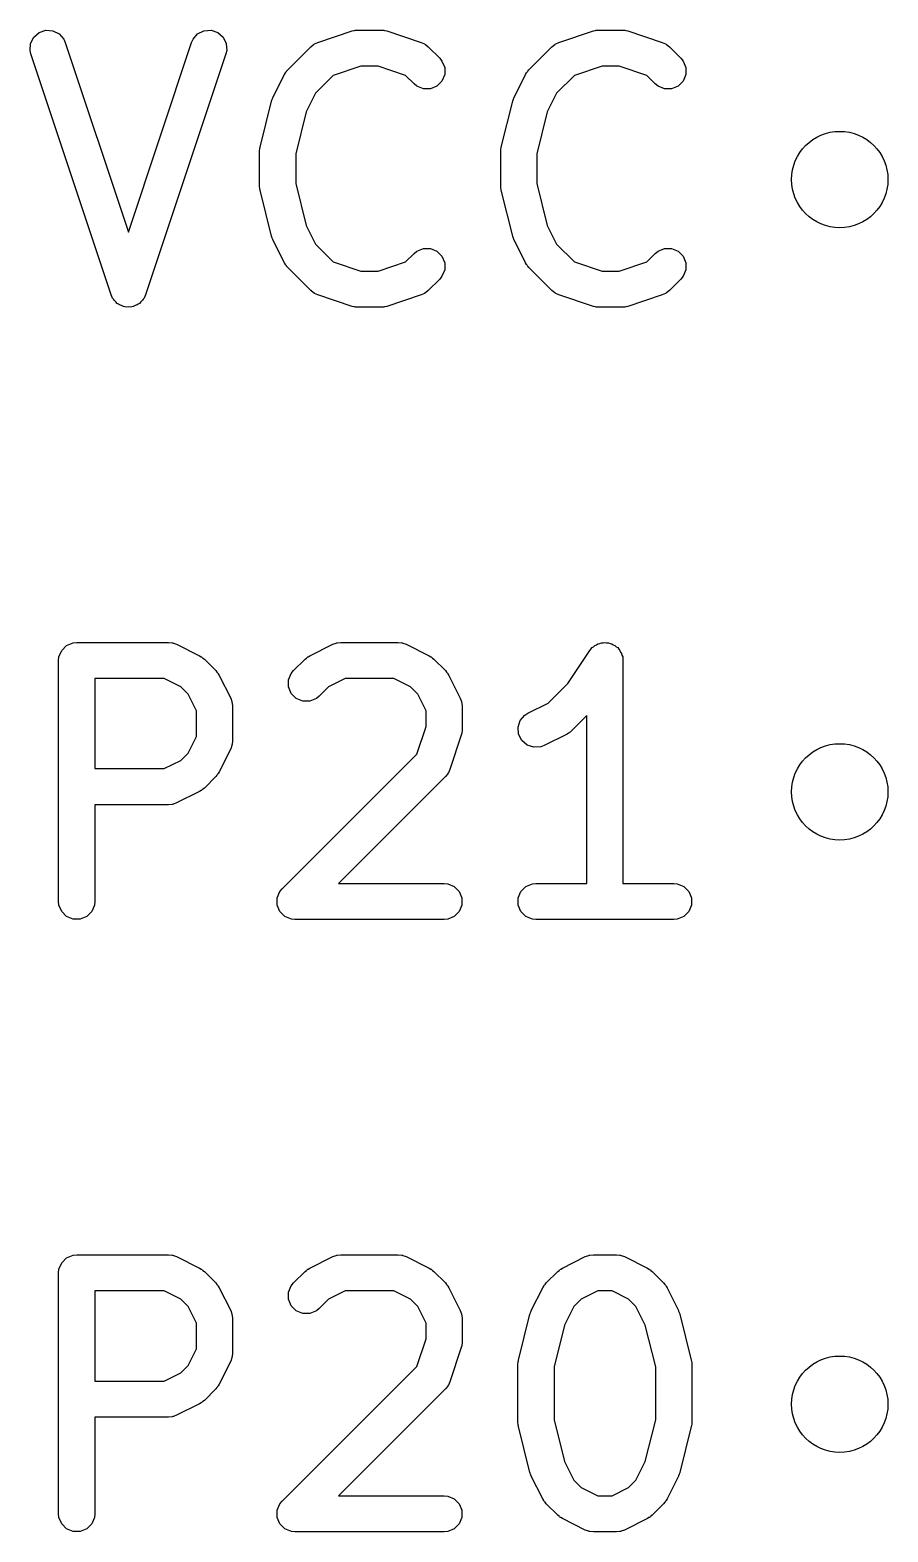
# Model space of a CAD drawing. Extents: x 2.61 to 8.6, y -5.69 to -1.89.
# Drawn here: x 7.9773 to 8.1173, y -2.7371 to -2.4918 of the extents above; entities that cross this region are included whole.
import ezdxf

# ---------------------------------------------------------------- set-up
doc = ezdxf.new("R2010")
doc.units = 0
doc.header["$MEASUREMENT"] = 0
doc.layers.add('BLACK', color=7, linetype='CONTINUOUS')

msp = doc.modelspace()

# ---------------------------------------------------------------- linework, layer by layer
at = {"layer": 'BLACK', "linetype": 'CONTINUOUS'}
for p, q in [((7.97872, -2.49222), (7.97981, -2.49186)), ((7.97981, -2.49186), (7.98096, -2.49194)), ((7.98096, -2.49194), (7.98199, -2.49246)), ((8.00462, -2.49246), (8.00565, -2.49194)), ((8.00565, -2.49194), (8.0068, -2.49186)), ((8.0068, -2.49186), (8.00789, -2.49222)), ((8.02424, -2.49386), (8.02987, -2.49199)), ((8.02987, -2.49199), (8.03015, -2.49192)), ((8.03015, -2.49192), (8.03023, -2.49189)), ((8.03023, -2.49189), (8.03033, -2.49188)), ((8.03033, -2.49188), (8.03043, -2.49186)), ((8.03043, -2.49186), (8.03051, -2.49187)), ((8.03051, -2.49187), (8.0308, -2.49184)), ((8.0308, -2.49184), (8.03455, -2.49184)), ((8.03455, -2.49184), (8.03484, -2.49187)), ((8.03484, -2.49187), (8.03492, -2.49186)), ((8.03492, -2.49186), (8.03502, -2.49188)), ((8.03502, -2.49188), (8.03513, -2.49189)), ((8.03513, -2.49189), (8.0352, -2.49192)), ((8.0352, -2.49192), (8.03549, -2.49199)), ((8.03549, -2.49199), (8.04111, -2.49386)), ((8.06361, -2.49386), (8.06924, -2.49199)), ((8.06924, -2.49199), (8.06952, -2.49192)), ((8.06952, -2.49192), (8.0696, -2.49189)), ((8.0696, -2.49189), (8.0697, -2.49188)), ((8.0697, -2.49188), (8.0698, -2.49186)), ((8.0698, -2.49186), (8.06988, -2.49187)), ((8.06988, -2.49187), (8.07017, -2.49184)), ((8.07017, -2.49184), (8.07392, -2.49184)), ((8.07392, -2.49184), (8.07421, -2.49187)), ((8.07421, -2.49187), (8.07429, -2.49186)), ((8.07429, -2.49186), (8.07439, -2.49188)), ((8.07439, -2.49188), (8.0745, -2.49189)), ((8.0745, -2.49189), (8.07457, -2.49192)), ((8.07457, -2.49192), (8.07486, -2.49199)), ((8.07486, -2.49199), (8.08048, -2.49386)), ((7.97725, -2.49516), (7.97734, -2.49401)), ((7.97734, -2.49401), (7.97785, -2.49298)), ((7.97785, -2.49298), (7.97872, -2.49222)), ((7.98199, -2.49246), (7.98275, -2.49333)), ((7.98275, -2.49333), (7.98298, -2.49386)), ((7.98298, -2.49386), (7.99331, -2.52482)), ((7.99331, -2.52482), (8.00363, -2.49386)), ((8.00363, -2.49386), (8.00387, -2.49333)), ((8.00387, -2.49333), (8.00462, -2.49246)), ((8.00789, -2.49222), (8.00876, -2.49298)), ((8.00876, -2.49298), (8.00928, -2.49401)), ((8.00928, -2.49401), (8.00936, -2.49516)), ((8.02309, -2.49458), (8.02354, -2.49421)), ((8.02354, -2.49421), (8.02364, -2.49417)), ((8.02364, -2.49417), (8.02372, -2.4941)), ((8.02372, -2.4941), (8.02424, -2.49386)), ((8.04111, -2.49386), (8.04164, -2.4941)), ((8.04164, -2.4941), (8.04172, -2.49417)), ((8.04172, -2.49417), (8.04182, -2.49421)), ((8.04182, -2.49421), (8.04226, -2.49458)), ((8.06246, -2.49458), (8.06291, -2.49421)), ((8.06291, -2.49421), (8.06301, -2.49417)), ((8.06301, -2.49417), (8.06309, -2.4941)), ((8.06309, -2.4941), (8.06361, -2.49386)), ((8.08048, -2.49386), (8.08101, -2.4941)), ((8.08101, -2.4941), (8.08109, -2.49417)), ((8.08109, -2.49417), (8.08119, -2.49421)), ((8.08119, -2.49421), (8.08163, -2.49458)), ((7.97738, -2.49572), (7.97725, -2.49516)), ((7.99051, -2.53509), (7.97738, -2.49572)), ((8.00923, -2.49572), (7.99611, -2.53509)), ((8.00936, -2.49516), (8.00923, -2.49572)), ((8.01934, -2.49833), (8.02309, -2.49458)), ((8.04226, -2.49458), (8.04414, -2.49645)), ((8.04414, -2.49645), (8.04451, -2.4969)), ((8.04451, -2.4969), (8.04495, -2.49796)), ((8.05871, -2.49833), (8.06246, -2.49458)), ((8.08163, -2.49458), (8.08351, -2.49645)), ((8.08351, -2.49645), (8.08388, -2.4969)), ((8.08388, -2.4969), (8.08432, -2.49796)), ((8.01691, -2.50284), (8.01879, -2.49909)), ((8.01879, -2.49909), (8.01894, -2.49885)), ((8.01894, -2.49885), (8.01897, -2.49877)), ((8.01897, -2.49877), (8.01904, -2.49869)), ((8.01904, -2.49869), (8.0191, -2.4986)), ((8.0191, -2.4986), (8.01915, -2.49855)), ((8.01915, -2.49855), (8.01934, -2.49833)), ((8.02677, -2.49925), (8.02386, -2.50216)), ((8.03128, -2.49774), (8.02677, -2.49925)), ((8.03407, -2.49774), (8.03128, -2.49774)), ((8.03858, -2.49925), (8.03407, -2.49774)), ((8.03996, -2.50063), (8.03858, -2.49925)), ((8.04495, -2.49912), (8.04451, -2.50018)), ((8.04495, -2.49796), (8.04495, -2.49912)), ((8.05628, -2.50284), (8.05816, -2.49909)), ((8.05816, -2.49909), (8.05831, -2.49885)), ((8.05831, -2.49885), (8.05834, -2.49877)), ((8.05834, -2.49877), (8.05841, -2.49869)), ((8.05841, -2.49869), (8.05847, -2.4986)), ((8.05847, -2.4986), (8.05852, -2.49855)), ((8.05852, -2.49855), (8.05871, -2.49833)), ((8.06614, -2.49925), (8.06323, -2.50216)), ((8.07065, -2.49774), (8.06614, -2.49925)), ((8.07344, -2.49774), (8.07065, -2.49774)), ((8.07795, -2.49925), (8.07344, -2.49774)), ((8.07933, -2.50063), (8.07795, -2.49925)), ((8.08432, -2.49912), (8.08388, -2.50018)), ((8.08432, -2.49796), (8.08432, -2.49912)), ((8.04041, -2.50099), (8.03996, -2.50063)), ((8.04147, -2.50144), (8.04041, -2.50099)), ((8.04263, -2.50144), (8.04147, -2.50144)), ((8.04369, -2.50099), (8.04263, -2.50144)), ((8.04451, -2.50018), (8.04369, -2.50099)), ((8.07978, -2.50099), (8.07933, -2.50063)), ((8.08084, -2.50144), (8.07978, -2.50099)), ((8.082, -2.50144), (8.08084, -2.50144)), ((8.08306, -2.50099), (8.082, -2.50144)), ((8.08388, -2.50018), (8.08306, -2.50099)), ((8.01481, -2.51095), (8.01669, -2.50345)), ((8.01669, -2.50345), (8.0167, -2.50341)), ((8.0167, -2.50341), (8.01671, -2.50338)), ((8.01671, -2.50338), (8.0168, -2.50314)), ((8.0168, -2.50314), (8.01688, -2.5029)), ((8.01688, -2.5029), (8.0169, -2.50289)), ((8.0169, -2.50289), (8.01691, -2.50284)), ((8.02386, -2.50216), (8.02234, -2.50519)), ((8.05418, -2.51095), (8.05606, -2.50345)), ((8.05606, -2.50345), (8.05607, -2.50341)), ((8.05607, -2.50341), (8.05608, -2.50338)), ((8.05608, -2.50338), (8.05617, -2.50314)), ((8.05617, -2.50314), (8.05625, -2.5029)), ((8.05625, -2.5029), (8.05627, -2.50289)), ((8.05627, -2.50289), (8.05628, -2.50284)), ((8.06323, -2.50216), (8.06171, -2.50519)), ((8.02234, -2.50519), (8.02063, -2.51203)), ((8.06171, -2.50519), (8.06, -2.51203)), ((8.01473, -2.51152), (8.01476, -2.5113)), ((8.01474, -2.51156), (8.01473, -2.51152)), ((8.01473, -2.51166), (8.01474, -2.51156)), ((8.01476, -2.5113), (8.01478, -2.51109)), ((8.01478, -2.51109), (8.0148, -2.51105)), ((8.0148, -2.51105), (8.01481, -2.51095)), ((8.0541, -2.51152), (8.05413, -2.5113)), ((8.05411, -2.51156), (8.0541, -2.51152)), ((8.0541, -2.51166), (8.05411, -2.51156)), ((8.05413, -2.5113), (8.05415, -2.51109)), ((8.05415, -2.51109), (8.05417, -2.51105)), ((8.05417, -2.51105), (8.05418, -2.51095)), ((8.01473, -2.51729), (8.01473, -2.51166)), ((8.02063, -2.51203), (8.02063, -2.51692)), ((8.0541, -2.51729), (8.0541, -2.51166)), ((8.06, -2.51203), (8.06, -2.51692)), ((8.01474, -2.51739), (8.01473, -2.51729)), ((8.01473, -2.51743), (8.01474, -2.51739)), ((8.01476, -2.51765), (8.01473, -2.51743)), ((8.01478, -2.51786), (8.01476, -2.51765)), ((8.0148, -2.5179), (8.01478, -2.51786)), ((8.01481, -2.518), (8.0148, -2.5179)), ((8.01669, -2.5255), (8.01481, -2.518)), ((8.02063, -2.51692), (8.02234, -2.52376)), ((8.05411, -2.51739), (8.0541, -2.51729)), ((8.0541, -2.51743), (8.05411, -2.51739)), ((8.05413, -2.51765), (8.0541, -2.51743)), ((8.05415, -2.51786), (8.05413, -2.51765)), ((8.05417, -2.5179), (8.05415, -2.51786)), ((8.05418, -2.518), (8.05417, -2.5179)), ((8.05606, -2.5255), (8.05418, -2.518)), ((8.06, -2.51692), (8.06171, -2.52376)), ((8.02234, -2.52376), (8.02386, -2.52679)), ((8.06171, -2.52376), (8.06323, -2.52679)), ((8.0167, -2.52554), (8.01669, -2.5255)), ((8.01671, -2.52557), (8.0167, -2.52554)), ((8.0168, -2.52581), (8.01671, -2.52557)), ((8.01688, -2.52605), (8.0168, -2.52581)), ((8.0169, -2.52606), (8.01688, -2.52605)), ((8.01691, -2.52611), (8.0169, -2.52606)), ((8.01879, -2.52986), (8.01691, -2.52611)), ((8.05607, -2.52554), (8.05606, -2.5255)), ((8.05608, -2.52557), (8.05607, -2.52554)), ((8.05617, -2.52581), (8.05608, -2.52557)), ((8.05625, -2.52605), (8.05617, -2.52581)), ((8.05627, -2.52606), (8.05625, -2.52605)), ((8.05628, -2.52611), (8.05627, -2.52606)), ((8.05816, -2.52986), (8.05628, -2.52611)), ((8.02386, -2.52679), (8.02677, -2.5297)), ((8.03858, -2.5297), (8.03996, -2.52832)), ((8.03996, -2.52832), (8.04041, -2.52796)), ((8.04041, -2.52796), (8.04147, -2.52751)), ((8.04147, -2.52751), (8.04263, -2.52751)), ((8.04263, -2.52751), (8.04369, -2.52796)), ((8.04369, -2.52796), (8.04451, -2.52877)), ((8.04451, -2.52877), (8.04495, -2.52983)), ((8.06323, -2.52679), (8.06614, -2.5297)), ((8.07795, -2.5297), (8.07933, -2.52832)), ((8.07933, -2.52832), (8.07978, -2.52796)), ((8.07978, -2.52796), (8.08084, -2.52751)), ((8.08084, -2.52751), (8.082, -2.52751)), ((8.082, -2.52751), (8.08306, -2.52796)), ((8.08306, -2.52796), (8.08388, -2.52877)), ((8.08388, -2.52877), (8.08432, -2.52983)), ((8.01894, -2.5301), (8.01879, -2.52986)), ((8.01897, -2.53018), (8.01894, -2.5301)), ((8.01904, -2.53026), (8.01897, -2.53018)), ((8.0191, -2.53035), (8.01904, -2.53026)), ((8.01915, -2.5304), (8.0191, -2.53035)), ((8.01934, -2.53062), (8.01915, -2.5304)), ((8.02309, -2.53437), (8.01934, -2.53062)), ((8.02677, -2.5297), (8.03128, -2.53121)), ((8.03128, -2.53121), (8.03407, -2.53121)), ((8.03407, -2.53121), (8.03858, -2.5297)), ((8.04495, -2.53099), (8.04451, -2.53205)), ((8.04495, -2.52983), (8.04495, -2.53099)), ((8.05831, -2.5301), (8.05816, -2.52986)), ((8.05834, -2.53018), (8.05831, -2.5301)), ((8.05841, -2.53026), (8.05834, -2.53018)), ((8.05847, -2.53035), (8.05841, -2.53026)), ((8.05852, -2.5304), (8.05847, -2.53035)), ((8.05871, -2.53062), (8.05852, -2.5304)), ((8.06246, -2.53437), (8.05871, -2.53062)), ((8.06614, -2.5297), (8.07065, -2.53121)), ((8.07065, -2.53121), (8.07344, -2.53121)), ((8.07344, -2.53121), (8.07795, -2.5297)), ((8.08432, -2.53099), (8.08388, -2.53205)), ((8.08432, -2.52983), (8.08432, -2.53099)), ((8.04414, -2.5325), (8.04226, -2.53437)), ((8.04451, -2.53205), (8.04414, -2.5325)), ((8.08351, -2.5325), (8.08163, -2.53437)), ((8.08388, -2.53205), (8.08351, -2.5325)), ((7.99074, -2.53562), (7.99051, -2.53509)), ((7.99088, -2.53578), (7.99074, -2.53562)), ((7.99097, -2.53597), (7.99088, -2.53578)), ((7.99125, -2.53621), (7.99097, -2.53597)), ((7.99564, -2.53597), (7.99536, -2.53621)), ((7.99573, -2.53578), (7.99564, -2.53597)), ((7.99587, -2.53562), (7.99573, -2.53578)), ((7.99611, -2.53509), (7.99587, -2.53562)), ((8.02354, -2.53474), (8.02309, -2.53437)), ((8.02364, -2.53478), (8.02354, -2.53474)), ((8.02372, -2.53485), (8.02364, -2.53478)), ((8.02424, -2.53509), (8.02372, -2.53485)), ((8.02987, -2.53696), (8.02424, -2.53509)), ((8.04111, -2.53509), (8.03549, -2.53696)), ((8.04164, -2.53485), (8.04111, -2.53509)), ((8.04172, -2.53478), (8.04164, -2.53485)), ((8.04182, -2.53474), (8.04172, -2.53478)), ((8.04226, -2.53437), (8.04182, -2.53474)), ((8.06291, -2.53474), (8.06246, -2.53437)), ((8.06301, -2.53478), (8.06291, -2.53474)), ((8.06309, -2.53485), (8.06301, -2.53478)), ((8.06361, -2.53509), (8.06309, -2.53485)), ((8.06924, -2.53696), (8.06361, -2.53509)), ((8.08048, -2.53509), (8.07486, -2.53696)), ((8.08101, -2.53485), (8.08048, -2.53509)), ((8.08109, -2.53478), (8.08101, -2.53485)), ((8.08119, -2.53474), (8.08109, -2.53478)), ((8.08163, -2.53437), (8.08119, -2.53474)), ((7.9915, -2.53649), (7.99125, -2.53621)), ((7.99169, -2.53659), (7.9915, -2.53649)), ((7.99184, -2.53673), (7.99169, -2.53659)), ((7.9922, -2.53684), (7.99184, -2.53673)), ((7.99253, -2.53701), (7.9922, -2.53684)), ((7.99274, -2.53702), (7.99253, -2.53701)), ((7.99294, -2.53709), (7.99274, -2.53702)), ((7.99331, -2.53706), (7.99294, -2.53709)), ((7.99368, -2.53709), (7.99331, -2.53706)), ((7.99388, -2.53702), (7.99368, -2.53709)), ((7.99409, -2.53701), (7.99388, -2.53702)), ((7.99442, -2.53684), (7.99409, -2.53701)), ((7.99477, -2.53673), (7.99442, -2.53684)), ((7.99493, -2.53659), (7.99477, -2.53673)), ((7.99512, -2.53649), (7.99493, -2.53659)), ((7.99536, -2.53621), (7.99512, -2.53649)), ((8.03015, -2.53703), (8.02987, -2.53696)), ((8.03023, -2.53706), (8.03015, -2.53703)), ((8.03033, -2.53707), (8.03023, -2.53706)), ((8.03043, -2.53709), (8.03033, -2.53707)), ((8.03051, -2.53708), (8.03043, -2.53709)), ((8.0308, -2.53711), (8.03051, -2.53708)), ((8.03455, -2.53711), (8.0308, -2.53711)), ((8.03484, -2.53708), (8.03455, -2.53711)), ((8.03492, -2.53709), (8.03484, -2.53708)), ((8.03502, -2.53707), (8.03492, -2.53709)), ((8.03513, -2.53706), (8.03502, -2.53707)), ((8.0352, -2.53703), (8.03513, -2.53706)), ((8.03549, -2.53696), (8.0352, -2.53703)), ((8.06952, -2.53703), (8.06924, -2.53696)), ((8.0696, -2.53706), (8.06952, -2.53703)), ((8.0697, -2.53707), (8.0696, -2.53706)), ((8.0698, -2.53709), (8.0697, -2.53707)), ((8.06988, -2.53708), (8.0698, -2.53709)), ((8.07017, -2.53711), (8.06988, -2.53708)), ((8.07392, -2.53711), (8.07017, -2.53711)), ((8.07421, -2.53708), (8.07392, -2.53711)), ((8.07429, -2.53709), (8.07421, -2.53708)), ((8.07439, -2.53707), (8.07429, -2.53709)), ((8.0745, -2.53706), (8.07439, -2.53707)), ((8.07457, -2.53703), (8.0745, -2.53706)), ((8.07486, -2.53696), (8.07457, -2.53703)), ((7.98242, -2.59315), (7.98323, -2.59233)), ((7.98323, -2.59233), (7.98429, -2.59189)), ((7.98429, -2.59189), (7.98487, -2.59184)), ((7.98487, -2.59184), (7.99987, -2.59184)), ((7.99987, -2.59184), (8.00044, -2.59189)), ((8.00044, -2.59189), (8.00054, -2.59193)), ((8.00054, -2.59193), (8.00065, -2.59194)), ((8.00065, -2.59194), (8.00119, -2.59215)), ((8.00119, -2.59215), (8.00494, -2.59402)), ((8.02292, -2.59402), (8.02667, -2.59215)), ((8.02667, -2.59215), (8.02721, -2.59194)), ((8.02721, -2.59194), (8.02732, -2.59193)), ((8.02732, -2.59193), (8.02741, -2.59189)), ((8.02741, -2.59189), (8.02799, -2.59184)), ((8.02799, -2.59184), (8.03736, -2.59184)), ((8.03736, -2.59184), (8.03794, -2.59189)), ((8.03794, -2.59189), (8.03804, -2.59193)), ((8.03804, -2.59193), (8.03814, -2.59194)), ((8.03814, -2.59194), (8.03868, -2.59215)), ((8.03868, -2.59215), (8.04243, -2.59402)), ((8.06902, -2.5927), (8.06926, -2.59254)), ((8.06926, -2.59254), (8.06947, -2.59233)), ((8.06947, -2.59233), (8.06974, -2.59222)), ((8.06974, -2.59222), (8.06998, -2.59206)), ((8.06998, -2.59206), (8.07026, -2.59201)), ((8.07026, -2.59201), (8.07053, -2.59189)), ((8.07053, -2.59189), (8.07082, -2.59189)), ((8.07082, -2.59189), (8.07111, -2.59184)), ((8.07111, -2.59184), (8.07139, -2.59189)), ((8.07139, -2.59189), (8.07169, -2.59189)), ((8.07169, -2.59189), (8.07195, -2.592)), ((8.07195, -2.592), (8.07224, -2.59206)), ((8.07224, -2.59206), (8.07248, -2.59222)), ((8.07248, -2.59222), (8.07275, -2.59233)), ((8.07275, -2.59233), (8.07295, -2.59254)), ((8.07295, -2.59254), (8.0732, -2.5927)), ((7.98192, -2.59479), (7.98197, -2.59421)), ((7.98192, -2.63416), (7.98192, -2.59479)), ((7.98197, -2.59421), (7.98242, -2.59315)), ((8.00494, -2.59402), (8.00519, -2.59418)), ((8.00519, -2.59418), (8.00526, -2.59421)), ((8.00526, -2.59421), (8.00534, -2.59428)), ((8.00534, -2.59428), (8.00543, -2.59433)), ((8.00543, -2.59433), (8.00548, -2.59439)), ((8.00548, -2.59439), (8.00571, -2.59458)), ((8.00571, -2.59458), (8.00758, -2.59645)), ((8.02028, -2.59645), (8.02215, -2.59458)), ((8.02215, -2.59458), (8.02238, -2.59439)), ((8.02238, -2.59439), (8.02243, -2.59433)), ((8.02243, -2.59433), (8.02252, -2.59428)), ((8.02252, -2.59428), (8.0226, -2.59421)), ((8.0226, -2.59421), (8.02267, -2.59418)), ((8.02267, -2.59418), (8.02292, -2.59402)), ((8.04243, -2.59402), (8.04268, -2.59418)), ((8.04268, -2.59418), (8.04275, -2.59421)), ((8.04275, -2.59421), (8.04283, -2.59428)), ((8.04283, -2.59428), (8.04292, -2.59433)), ((8.04292, -2.59433), (8.04298, -2.59439)), ((8.04298, -2.59439), (8.0432, -2.59458)), ((8.0432, -2.59458), (8.04508, -2.59645)), ((8.06507, -2.59853), (8.06865, -2.59315)), ((8.06865, -2.59315), (8.06865, -2.59315)), ((8.06865, -2.59315), (8.06865, -2.59315)), ((8.06865, -2.59315), (8.06866, -2.59315)), ((8.06866, -2.59315), (8.06902, -2.5927)), ((8.0732, -2.5927), (8.07336, -2.59294)), ((8.07336, -2.59294), (8.07356, -2.59315)), ((8.07356, -2.59315), (8.07368, -2.59342)), ((8.07368, -2.59342), (8.07384, -2.59366)), ((8.07384, -2.59366), (8.07389, -2.59394)), ((8.07389, -2.59394), (8.07401, -2.59421)), ((8.07401, -2.59421), (8.07406, -2.59478)), ((8.07406, -2.59478), (8.07406, -2.59479)), ((8.07406, -2.59479), (8.07406, -2.59479)), ((8.07406, -2.59479), (8.07406, -2.59479)), ((8.07406, -2.59479), (8.07406, -2.63121)), ((8.00758, -2.59645), (8.00777, -2.59668)), ((8.00777, -2.59668), (8.00783, -2.59673)), ((8.00783, -2.59673), (8.00788, -2.59682)), ((8.00788, -2.59682), (8.00795, -2.5969)), ((8.00795, -2.5969), (8.00798, -2.59697)), ((8.00798, -2.59697), (8.00813, -2.59722)), ((8.00813, -2.59722), (8.01001, -2.60097)), ((8.01947, -2.59796), (8.01991, -2.5969)), ((8.01991, -2.5969), (8.02028, -2.59645)), ((8.04508, -2.59645), (8.04526, -2.59668)), ((8.04526, -2.59668), (8.04532, -2.59673)), ((8.04532, -2.59673), (8.04538, -2.59682)), ((8.04538, -2.59682), (8.04544, -2.5969)), ((8.04544, -2.5969), (8.04547, -2.59697)), ((8.04547, -2.59697), (8.04563, -2.59722)), ((8.04563, -2.59722), (8.0475, -2.60097)), ((7.99917, -2.59774), (7.98782, -2.59774)), ((7.98782, -2.59774), (7.98782, -2.61246)), ((8.00187, -2.59909), (7.99917, -2.59774)), ((8.00307, -2.60029), (8.00187, -2.59909)), ((8.01947, -2.59912), (8.01947, -2.59796)), ((8.01991, -2.60018), (8.01947, -2.59912)), ((8.02599, -2.59909), (8.02445, -2.60063)), ((8.02869, -2.59774), (8.02599, -2.59909)), ((8.03667, -2.59774), (8.02869, -2.59774)), ((8.03936, -2.59909), (8.03667, -2.59774)), ((8.04056, -2.60029), (8.03936, -2.59909)), ((8.06186, -2.60174), (8.06507, -2.59853)), ((8.00441, -2.60299), (8.00307, -2.60029)), ((8.01001, -2.60097), (8.01022, -2.60151)), ((8.01022, -2.60151), (8.01022, -2.60162)), ((8.01022, -2.60162), (8.01026, -2.60171)), ((8.01026, -2.60171), (8.01032, -2.60229)), ((8.01032, -2.60229), (8.01032, -2.60791)), ((8.02073, -2.60099), (8.01991, -2.60018)), ((8.02179, -2.60144), (8.02073, -2.60099)), ((8.02294, -2.60144), (8.02179, -2.60144)), ((8.02401, -2.60099), (8.02294, -2.60144)), ((8.02445, -2.60063), (8.02401, -2.60099)), ((8.04191, -2.60299), (8.04056, -2.60029)), ((8.0475, -2.60097), (8.04771, -2.60151)), ((8.04771, -2.60151), (8.04772, -2.60162)), ((8.04772, -2.60162), (8.04776, -2.60171)), ((8.04776, -2.60171), (8.04782, -2.60229)), ((8.04782, -2.60229), (8.04782, -2.60604)), ((8.05854, -2.6034), (8.06186, -2.60174)), ((8.00441, -2.60722), (8.00441, -2.60299)), ((8.04191, -2.60556), (8.04191, -2.60299)), ((8.05693, -2.60567), (8.0573, -2.60458)), ((8.0573, -2.60458), (8.05805, -2.60371)), ((8.05805, -2.60371), (8.05854, -2.6034)), ((8.06816, -2.60379), (8.0657, -2.60625)), ((8.06816, -2.63121), (8.06816, -2.60379)), ((8.00307, -2.60991), (8.00441, -2.60722)), ((8.04041, -2.61007), (8.04191, -2.60556)), ((8.04766, -2.60697), (8.04579, -2.6126)), ((8.04773, -2.60669), (8.04766, -2.60697)), ((8.04776, -2.60661), (8.04773, -2.60669)), ((8.04777, -2.60651), (8.04776, -2.60661)), ((8.04779, -2.60641), (8.04777, -2.60651)), ((8.04782, -2.60604), (8.04779, -2.60633)), ((8.04779, -2.60633), (8.04779, -2.60641)), ((8.05701, -2.60682), (8.05693, -2.60567)), ((8.05753, -2.60785), (8.05701, -2.60682)), ((8.06493, -2.6068), (8.06118, -2.60868)), ((8.06518, -2.60665), (8.06493, -2.6068)), ((8.06525, -2.60662), (8.06518, -2.60665)), ((8.06533, -2.60655), (8.06525, -2.60662)), ((8.06542, -2.6065), (8.06533, -2.60655)), ((8.06547, -2.60644), (8.06542, -2.6065)), ((8.0657, -2.60625), (8.06547, -2.60644)), ((8.01001, -2.60923), (8.00813, -2.61298)), ((8.01022, -2.60869), (8.01001, -2.60923)), ((8.01026, -2.60849), (8.01022, -2.60859)), ((8.01022, -2.60859), (8.01022, -2.60869)), ((8.01032, -2.60791), (8.01026, -2.60849)), ((8.0584, -2.6086), (8.05753, -2.60785)), ((8.05949, -2.60897), (8.0584, -2.6086)), ((8.06064, -2.60889), (8.05949, -2.60897)), ((8.06118, -2.60868), (8.06064, -2.60889)), ((7.99917, -2.61246), (8.00187, -2.61111)), ((8.00187, -2.61111), (8.00307, -2.60991)), ((8.0184, -2.63207), (8.04041, -2.61007)), ((7.98782, -2.61246), (7.99917, -2.61246)), ((8.00758, -2.61375), (8.00571, -2.61563)), ((8.00777, -2.61352), (8.00758, -2.61375)), ((8.00783, -2.61347), (8.00777, -2.61352)), ((8.00788, -2.61338), (8.00783, -2.61347)), ((8.00795, -2.6133), (8.00788, -2.61338)), ((8.00798, -2.61323), (8.00795, -2.6133)), ((8.00813, -2.61298), (8.00798, -2.61323)), ((8.04508, -2.61375), (8.02762, -2.63121)), ((8.04544, -2.6133), (8.04508, -2.61375)), ((8.04548, -2.61321), (8.04544, -2.6133)), ((8.04555, -2.61313), (8.04548, -2.61321)), ((8.04579, -2.6126), (8.04555, -2.61313)), ((8.00494, -2.61618), (8.00119, -2.61805)), ((8.00519, -2.61602), (8.00494, -2.61618)), ((8.00526, -2.61599), (8.00519, -2.61602)), ((8.00534, -2.61593), (8.00526, -2.61599)), ((8.00543, -2.61587), (8.00534, -2.61593)), ((8.00548, -2.61581), (8.00543, -2.61587)), ((8.00571, -2.61563), (8.00548, -2.61581)), ((7.99987, -2.61837), (7.98782, -2.61837)), ((7.98782, -2.61837), (7.98782, -2.63416)), ((8.00044, -2.61831), (7.99987, -2.61837)), ((8.00054, -2.61827), (8.00044, -2.61831)), ((8.00065, -2.61826), (8.00054, -2.61827)), ((8.00119, -2.61805), (8.00065, -2.61826)), ((8.02762, -2.63121), (8.04486, -2.63121)), ((8.04486, -2.63121), (8.04544, -2.63126)), ((8.04544, -2.63126), (8.0465, -2.63171)), ((8.0465, -2.63171), (8.04732, -2.63252)), ((8.05741, -2.63252), (8.05822, -2.63171)), ((8.05822, -2.63171), (8.05929, -2.63126)), ((8.05929, -2.63126), (8.05986, -2.63121)), ((8.05986, -2.63121), (8.06816, -2.63121)), ((8.07406, -2.63121), (8.08236, -2.63121)), ((8.08236, -2.63121), (8.08293, -2.63126)), ((8.08293, -2.63126), (8.084, -2.63171)), ((8.084, -2.63171), (8.08481, -2.63252)), ((7.98197, -2.63474), (7.98192, -2.63416)), ((7.98782, -2.63416), (7.98777, -2.63474)), ((8.0176, -2.63358), (8.01804, -2.63252)), ((8.0176, -2.63474), (8.0176, -2.63358)), ((8.01804, -2.63252), (8.0184, -2.63207)), ((8.04732, -2.63252), (8.04776, -2.63358)), ((8.04776, -2.63358), (8.04776, -2.63474)), ((8.05697, -2.63358), (8.05741, -2.63252)), ((8.05697, -2.63474), (8.05697, -2.63358)), ((8.08481, -2.63252), (8.08525, -2.63358)), ((8.08525, -2.63358), (8.08525, -2.63474)), ((7.98242, -2.6358), (7.98197, -2.63474)), ((7.98323, -2.63662), (7.98242, -2.6358)), ((7.98429, -2.63706), (7.98323, -2.63662)), ((7.98651, -2.63662), (7.98545, -2.63706)), ((7.98733, -2.6358), (7.98651, -2.63662)), ((7.98777, -2.63474), (7.98733, -2.6358)), ((8.01804, -2.6358), (8.0176, -2.63474)), ((8.01885, -2.63662), (8.01804, -2.6358)), ((8.01992, -2.63706), (8.01885, -2.63662)), ((8.0465, -2.63662), (8.04544, -2.63706)), ((8.04732, -2.6358), (8.0465, -2.63662)), ((8.04776, -2.63474), (8.04732, -2.6358)), ((8.05741, -2.6358), (8.05697, -2.63474)), ((8.05822, -2.63662), (8.05741, -2.6358)), ((8.05929, -2.63706), (8.05822, -2.63662)), ((8.084, -2.63662), (8.08293, -2.63706)), ((8.08481, -2.6358), (8.084, -2.63662)), ((8.08525, -2.63474), (8.08481, -2.6358)), ((7.98545, -2.63706), (7.98429, -2.63706)), ((8.02049, -2.63711), (8.01992, -2.63706)), ((8.04486, -2.63711), (8.02049, -2.63711)), ((8.04544, -2.63706), (8.04486, -2.63711)), ((8.05986, -2.63711), (8.05929, -2.63706)), ((8.08236, -2.63711), (8.05986, -2.63711)), ((8.08293, -2.63706), (8.08236, -2.63711)), ((7.98242, -2.69315), (7.98323, -2.69233)), ((7.98323, -2.69233), (7.98429, -2.69189)), ((7.98429, -2.69189), (7.98487, -2.69184)), ((7.98487, -2.69184), (7.99987, -2.69184)), ((7.99987, -2.69184), (8.00044, -2.69189)), ((8.00044, -2.69189), (8.00054, -2.69193)), ((8.00054, -2.69193), (8.00065, -2.69194)), ((8.00065, -2.69194), (8.00119, -2.69215)), ((8.00119, -2.69215), (8.00494, -2.69402)), ((8.02292, -2.69402), (8.02667, -2.69215)), ((8.02667, -2.69215), (8.02721, -2.69194)), ((8.02721, -2.69194), (8.02732, -2.69193)), ((8.02732, -2.69193), (8.02741, -2.69189)), ((8.02741, -2.69189), (8.02799, -2.69184)), ((8.02799, -2.69184), (8.03736, -2.69184)), ((8.03736, -2.69184), (8.03794, -2.69189)), ((8.03794, -2.69189), (8.03804, -2.69193)), ((8.03804, -2.69193), (8.03814, -2.69194)), ((8.03814, -2.69194), (8.03868, -2.69215)), ((8.03868, -2.69215), (8.04243, -2.69402)), ((8.06416, -2.69402), (8.06791, -2.69215)), ((8.06791, -2.69215), (8.06846, -2.69194)), ((8.06846, -2.69194), (8.06856, -2.69193)), ((8.06856, -2.69193), (8.06866, -2.69189)), ((8.06866, -2.69189), (8.06923, -2.69184)), ((8.06923, -2.69184), (8.07298, -2.69184)), ((8.07298, -2.69184), (8.07356, -2.69189)), ((8.07356, -2.69189), (8.07366, -2.69193)), ((8.07366, -2.69193), (8.07376, -2.69194)), ((8.07376, -2.69194), (8.07431, -2.69215)), ((8.07431, -2.69215), (8.07805, -2.69402)), ((7.98192, -2.69479), (7.98197, -2.69421)), ((7.98192, -2.73416), (7.98192, -2.69479)), ((7.98197, -2.69421), (7.98242, -2.69315)), ((8.00494, -2.69402), (8.00519, -2.69418)), ((8.00519, -2.69418), (8.00526, -2.69421)), ((8.00526, -2.69421), (8.00534, -2.69428)), ((8.00534, -2.69428), (8.00543, -2.69433)), ((8.00543, -2.69433), (8.00548, -2.69439)), ((8.00548, -2.69439), (8.00571, -2.69458)), ((8.00571, -2.69458), (8.00758, -2.69645)), ((8.02028, -2.69645), (8.02215, -2.69458)), ((8.02215, -2.69458), (8.02238, -2.69439)), ((8.02238, -2.69439), (8.02243, -2.69433)), ((8.02243, -2.69433), (8.02252, -2.69428)), ((8.02252, -2.69428), (8.0226, -2.69421)), ((8.0226, -2.69421), (8.02267, -2.69418)), ((8.02267, -2.69418), (8.02292, -2.69402)), ((8.04243, -2.69402), (8.04268, -2.69418)), ((8.04268, -2.69418), (8.04275, -2.69421)), ((8.04275, -2.69421), (8.04283, -2.69428)), ((8.04283, -2.69428), (8.04292, -2.69433)), ((8.04292, -2.69433), (8.04298, -2.69439)), ((8.04298, -2.69439), (8.0432, -2.69458)), ((8.0432, -2.69458), (8.04508, -2.69645)), ((8.06152, -2.69645), (8.0634, -2.69458)), ((8.0634, -2.69458), (8.06362, -2.69439)), ((8.06362, -2.69439), (8.06368, -2.69433)), ((8.06368, -2.69433), (8.06376, -2.69428)), ((8.06376, -2.69428), (8.06385, -2.69421)), ((8.06385, -2.69421), (8.06392, -2.69418)), ((8.06392, -2.69418), (8.06416, -2.69402)), ((8.07805, -2.69402), (8.0783, -2.69418)), ((8.0783, -2.69418), (8.07837, -2.69421)), ((8.07837, -2.69421), (8.07846, -2.69428)), ((8.07846, -2.69428), (8.07854, -2.69433)), ((8.07854, -2.69433), (8.0786, -2.69439)), ((8.0786, -2.69439), (8.07882, -2.69458)), ((8.07882, -2.69458), (8.0807, -2.69645)), ((7.99917, -2.69774), (7.98782, -2.69774)), ((7.98782, -2.69774), (7.98782, -2.71246)), ((8.00187, -2.69909), (7.99917, -2.69774)), ((8.00758, -2.69645), (8.00777, -2.69668)), ((8.00777, -2.69668), (8.00783, -2.69673)), ((8.00783, -2.69673), (8.00788, -2.69682)), ((8.00788, -2.69682), (8.00795, -2.6969)), ((8.00795, -2.6969), (8.00798, -2.69697)), ((8.00798, -2.69697), (8.00813, -2.69722)), ((8.00813, -2.69722), (8.01001, -2.70097)), ((8.01947, -2.69796), (8.01991, -2.6969)), ((8.01947, -2.69912), (8.01947, -2.69796)), ((8.01991, -2.6969), (8.02028, -2.69645)), ((8.02869, -2.69774), (8.02599, -2.69909)), ((8.03667, -2.69774), (8.02869, -2.69774)), ((8.03936, -2.69909), (8.03667, -2.69774)), ((8.04508, -2.69645), (8.04526, -2.69668)), ((8.04526, -2.69668), (8.04532, -2.69673)), ((8.04532, -2.69673), (8.04538, -2.69682)), ((8.04538, -2.69682), (8.04544, -2.6969)), ((8.04544, -2.6969), (8.04547, -2.69697)), ((8.04547, -2.69697), (8.04563, -2.69722)), ((8.04563, -2.69722), (8.0475, -2.70097)), ((8.05909, -2.70097), (8.06097, -2.69722)), ((8.06097, -2.69722), (8.06113, -2.69697)), ((8.06113, -2.69697), (8.06116, -2.6969)), ((8.06116, -2.6969), (8.06122, -2.69682)), ((8.06122, -2.69682), (8.06128, -2.69673)), ((8.06128, -2.69673), (8.06134, -2.69668)), ((8.06134, -2.69668), (8.06152, -2.69645)), ((8.06993, -2.69774), (8.06723, -2.69909)), ((8.07229, -2.69774), (8.06993, -2.69774)), ((8.07498, -2.69909), (8.07229, -2.69774)), ((8.0807, -2.69645), (8.08088, -2.69668)), ((8.08088, -2.69668), (8.08094, -2.69673)), ((8.08094, -2.69673), (8.081, -2.69682)), ((8.081, -2.69682), (8.08106, -2.6969)), ((8.08106, -2.6969), (8.08109, -2.69697)), ((8.08109, -2.69697), (8.08125, -2.69722)), ((8.08125, -2.69722), (8.08312, -2.70097)), ((8.00307, -2.70029), (8.00187, -2.69909)), ((8.00441, -2.70299), (8.00307, -2.70029)), ((8.01991, -2.70018), (8.01947, -2.69912)), ((8.02073, -2.70099), (8.01991, -2.70018)), ((8.02599, -2.69909), (8.02445, -2.70063)), ((8.04056, -2.70029), (8.03936, -2.69909)), ((8.04191, -2.70299), (8.04056, -2.70029)), ((8.06604, -2.70029), (8.06452, -2.70332)), ((8.06723, -2.69909), (8.06604, -2.70029)), ((8.07618, -2.70029), (8.07498, -2.69909)), ((8.0777, -2.70332), (8.07618, -2.70029)), ((8.01001, -2.70097), (8.01022, -2.70151)), ((8.01022, -2.70151), (8.01022, -2.70162)), ((8.01022, -2.70162), (8.01026, -2.70171)), ((8.01026, -2.70171), (8.01032, -2.70229)), ((8.01032, -2.70229), (8.01032, -2.70791)), ((8.02179, -2.70144), (8.02073, -2.70099)), ((8.02294, -2.70144), (8.02179, -2.70144)), ((8.02401, -2.70099), (8.02294, -2.70144)), ((8.02445, -2.70063), (8.02401, -2.70099)), ((8.0475, -2.70097), (8.04771, -2.70151)), ((8.04771, -2.70151), (8.04772, -2.70162)), ((8.04772, -2.70162), (8.04776, -2.70171)), ((8.04776, -2.70171), (8.04782, -2.70229)), ((8.04782, -2.70229), (8.04782, -2.70604)), ((8.057, -2.70907), (8.05887, -2.70157)), ((8.05887, -2.70157), (8.05889, -2.70153)), ((8.05889, -2.70151), (8.05898, -2.70127)), ((8.05889, -2.70153), (8.05889, -2.70151)), ((8.05898, -2.70127), (8.05907, -2.70103)), ((8.05907, -2.70103), (8.05908, -2.70101)), ((8.05908, -2.70101), (8.05909, -2.70097)), ((8.08312, -2.70097), (8.08314, -2.70101)), ((8.08314, -2.70101), (8.08315, -2.70103)), ((8.08315, -2.70103), (8.08324, -2.70127)), ((8.08324, -2.70127), (8.08333, -2.70151)), ((8.08333, -2.70151), (8.08333, -2.70153)), ((8.08333, -2.70153), (8.08335, -2.70157)), ((8.08335, -2.70157), (8.08522, -2.70907)), ((8.00441, -2.70722), (8.00441, -2.70299)), ((8.04191, -2.70556), (8.04191, -2.70299)), ((8.06452, -2.70332), (8.06281, -2.71015)), ((8.07941, -2.71015), (8.0777, -2.70332)), ((8.00307, -2.70991), (8.00441, -2.70722)), ((8.04041, -2.71007), (8.04191, -2.70556)), ((8.04766, -2.70697), (8.04579, -2.7126)), ((8.04773, -2.70669), (8.04766, -2.70697)), ((8.04776, -2.70661), (8.04773, -2.70669)), ((8.04777, -2.70651), (8.04776, -2.70661)), ((8.04779, -2.70641), (8.04777, -2.70651)), ((8.04782, -2.70604), (8.04779, -2.70633)), ((8.04779, -2.70633), (8.04779, -2.70641)), ((8.00187, -2.71111), (8.00307, -2.70991)), ((8.01001, -2.70923), (8.00813, -2.71298)), ((8.01022, -2.70869), (8.01001, -2.70923)), ((8.01026, -2.70849), (8.01022, -2.70859)), ((8.01022, -2.70859), (8.01022, -2.70869)), ((8.01032, -2.70791), (8.01026, -2.70849)), ((8.0184, -2.73207), (8.04041, -2.71007)), ((8.05691, -2.70964), (8.05694, -2.70943)), ((8.05692, -2.70969), (8.05691, -2.70964)), ((8.05691, -2.70979), (8.05692, -2.70969)), ((8.05691, -2.71916), (8.05691, -2.70979)), ((8.05694, -2.70943), (8.05697, -2.70921)), ((8.05697, -2.70921), (8.05698, -2.70917)), ((8.05698, -2.70917), (8.057, -2.70907)), ((8.06281, -2.71015), (8.06281, -2.7188)), ((8.07941, -2.7188), (8.07941, -2.71015)), ((8.08522, -2.70907), (8.08524, -2.70917)), ((8.08524, -2.70917), (8.08525, -2.70921)), ((8.08525, -2.70921), (8.08528, -2.70943)), ((8.08528, -2.70943), (8.08531, -2.70964)), ((8.08531, -2.70964), (8.0853, -2.70969)), ((8.0853, -2.70969), (8.08531, -2.70979)), ((8.08531, -2.70979), (8.08531, -2.71916)), ((7.98782, -2.71246), (7.99917, -2.71246)), ((7.99917, -2.71246), (8.00187, -2.71111)), ((8.04579, -2.7126), (8.04555, -2.71313)), ((8.00758, -2.71375), (8.00571, -2.71563)), ((8.00777, -2.71352), (8.00758, -2.71375)), ((8.00783, -2.71347), (8.00777, -2.71352)), ((8.00788, -2.71338), (8.00783, -2.71347)), ((8.00795, -2.7133), (8.00788, -2.71338)), ((8.00798, -2.71323), (8.00795, -2.7133)), ((8.00813, -2.71298), (8.00798, -2.71323)), ((8.04508, -2.71375), (8.02762, -2.73121)), ((8.04544, -2.7133), (8.04508, -2.71375)), ((8.04548, -2.71321), (8.04544, -2.7133)), ((8.04555, -2.71313), (8.04548, -2.71321)), ((8.00494, -2.71618), (8.00119, -2.71805)), ((8.00519, -2.71602), (8.00494, -2.71618)), ((8.00526, -2.71599), (8.00519, -2.71602)), ((8.00534, -2.71593), (8.00526, -2.71599)), ((8.00543, -2.71587), (8.00534, -2.71593)), ((8.00548, -2.71581), (8.00543, -2.71587)), ((8.00571, -2.71563), (8.00548, -2.71581)), ((7.99987, -2.71837), (7.98782, -2.71837)), ((7.98782, -2.71837), (7.98782, -2.73416)), ((8.00044, -2.71831), (7.99987, -2.71837)), ((8.00054, -2.71827), (8.00044, -2.71831)), ((8.00065, -2.71826), (8.00054, -2.71827)), ((8.00119, -2.71805), (8.00065, -2.71826)), ((8.05692, -2.71926), (8.05691, -2.71916)), ((8.05691, -2.71931), (8.05692, -2.71926)), ((8.05694, -2.71952), (8.05691, -2.71931)), ((8.05697, -2.71974), (8.05694, -2.71952)), ((8.05698, -2.71978), (8.05697, -2.71974)), ((8.057, -2.71988), (8.05698, -2.71978)), ((8.05887, -2.72738), (8.057, -2.71988)), ((8.06281, -2.7188), (8.06452, -2.72563)), ((8.0777, -2.72563), (8.07941, -2.7188)), ((8.08522, -2.71988), (8.08335, -2.72738)), ((8.08524, -2.71978), (8.08522, -2.71988)), ((8.08525, -2.71974), (8.08524, -2.71978)), ((8.08528, -2.71952), (8.08525, -2.71974)), ((8.08531, -2.71931), (8.08528, -2.71952)), ((8.08531, -2.71916), (8.0853, -2.71926)), ((8.0853, -2.71926), (8.08531, -2.71931)), ((8.05889, -2.72742), (8.05887, -2.72738)), ((8.05889, -2.72744), (8.05889, -2.72742)), ((8.05898, -2.72768), (8.05889, -2.72744)), ((8.06452, -2.72563), (8.06604, -2.72866)), ((8.07618, -2.72866), (8.0777, -2.72563)), ((8.08333, -2.72744), (8.08324, -2.72768)), ((8.08335, -2.72738), (8.08333, -2.72742)), ((8.08333, -2.72742), (8.08333, -2.72744)), ((8.05907, -2.72792), (8.05898, -2.72768)), ((8.05908, -2.72794), (8.05907, -2.72792)), ((8.05909, -2.72798), (8.05908, -2.72794)), ((8.06097, -2.73173), (8.05909, -2.72798)), ((8.06604, -2.72866), (8.06723, -2.72986)), ((8.06723, -2.72986), (8.06993, -2.73121)), ((8.07229, -2.73121), (8.07498, -2.72986)), ((8.07498, -2.72986), (8.07618, -2.72866)), ((8.08312, -2.72798), (8.08125, -2.73173)), ((8.08314, -2.72794), (8.08312, -2.72798)), ((8.08315, -2.72792), (8.08314, -2.72794)), ((8.08324, -2.72768), (8.08315, -2.72792)), ((8.01804, -2.73252), (8.0184, -2.73207)), ((8.02762, -2.73121), (8.04486, -2.73121)), ((8.04486, -2.73121), (8.04544, -2.73126)), ((8.04544, -2.73126), (8.0465, -2.73171)), ((8.0465, -2.73171), (8.04732, -2.73252)), ((8.06113, -2.73198), (8.06097, -2.73173)), ((8.06116, -2.73205), (8.06113, -2.73198)), ((8.06122, -2.73213), (8.06116, -2.73205)), ((8.06128, -2.73222), (8.06122, -2.73213)), ((8.06134, -2.73227), (8.06128, -2.73222)), ((8.06152, -2.7325), (8.06134, -2.73227)), ((8.06993, -2.73121), (8.07229, -2.73121)), ((8.08088, -2.73227), (8.0807, -2.7325)), ((8.08094, -2.73222), (8.08088, -2.73227)), ((8.081, -2.73213), (8.08094, -2.73222)), ((8.08106, -2.73205), (8.081, -2.73213)), ((8.08109, -2.73198), (8.08106, -2.73205)), ((8.08125, -2.73173), (8.08109, -2.73198)), ((7.98197, -2.73474), (7.98192, -2.73416)), ((7.98242, -2.7358), (7.98197, -2.73474)), ((7.98777, -2.73474), (7.98733, -2.7358)), ((7.98782, -2.73416), (7.98777, -2.73474)), ((8.0176, -2.73358), (8.01804, -2.73252)), ((8.0176, -2.73474), (8.0176, -2.73358)), ((8.01804, -2.7358), (8.0176, -2.73474)), ((8.04732, -2.73252), (8.04776, -2.73358)), ((8.04776, -2.73474), (8.04732, -2.7358)), ((8.04776, -2.73358), (8.04776, -2.73474)), ((8.0634, -2.73437), (8.06152, -2.7325)), ((8.06362, -2.73456), (8.0634, -2.73437)), ((8.06368, -2.73462), (8.06362, -2.73456)), ((8.06376, -2.73467), (8.06368, -2.73462)), ((8.06385, -2.73474), (8.06376, -2.73467)), ((8.06392, -2.73477), (8.06385, -2.73474)), ((8.06416, -2.73493), (8.06392, -2.73477)), ((8.0783, -2.73477), (8.07805, -2.73493)), ((8.07837, -2.73474), (8.0783, -2.73477)), ((8.07846, -2.73467), (8.07837, -2.73474)), ((8.07854, -2.73462), (8.07846, -2.73467)), ((8.0786, -2.73456), (8.07854, -2.73462)), ((8.07882, -2.73437), (8.0786, -2.73456)), ((8.0807, -2.7325), (8.07882, -2.73437)), ((7.98323, -2.73662), (7.98242, -2.7358)), ((7.98429, -2.73706), (7.98323, -2.73662)), ((7.98545, -2.73706), (7.98429, -2.73706)), ((7.98651, -2.73662), (7.98545, -2.73706)), ((7.98733, -2.7358), (7.98651, -2.73662)), ((8.01885, -2.73662), (8.01804, -2.7358)), ((8.01992, -2.73706), (8.01885, -2.73662)), ((8.02049, -2.73711), (8.01992, -2.73706)), ((8.04486, -2.73711), (8.02049, -2.73711)), ((8.04544, -2.73706), (8.04486, -2.73711)), ((8.0465, -2.73662), (8.04544, -2.73706)), ((8.04732, -2.7358), (8.0465, -2.73662)), ((8.06791, -2.7368), (8.06416, -2.73493)), ((8.06846, -2.73701), (8.06791, -2.7368)), ((8.06856, -2.73702), (8.06846, -2.73701)), ((8.06866, -2.73706), (8.06856, -2.73702)), ((8.06923, -2.73711), (8.06866, -2.73706)), ((8.07298, -2.73711), (8.06923, -2.73711)), ((8.07356, -2.73706), (8.07298, -2.73711)), ((8.07366, -2.73702), (8.07356, -2.73706)), ((8.07376, -2.73701), (8.07366, -2.73702)), ((8.07431, -2.7368), (8.07376, -2.73701)), ((8.07805, -2.73493), (8.07431, -2.7368))]:
    msp.add_line(p, q, dxfattribs=at)
at = {"layer": 'BLACK'}
for centre in [(8.10945, -2.51625), (8.10945, -2.61625), (8.10945, -2.71625)]:
    msp.add_circle(centre, 0.00787, dxfattribs=at)

doc.saveas('drawing.dxf')
